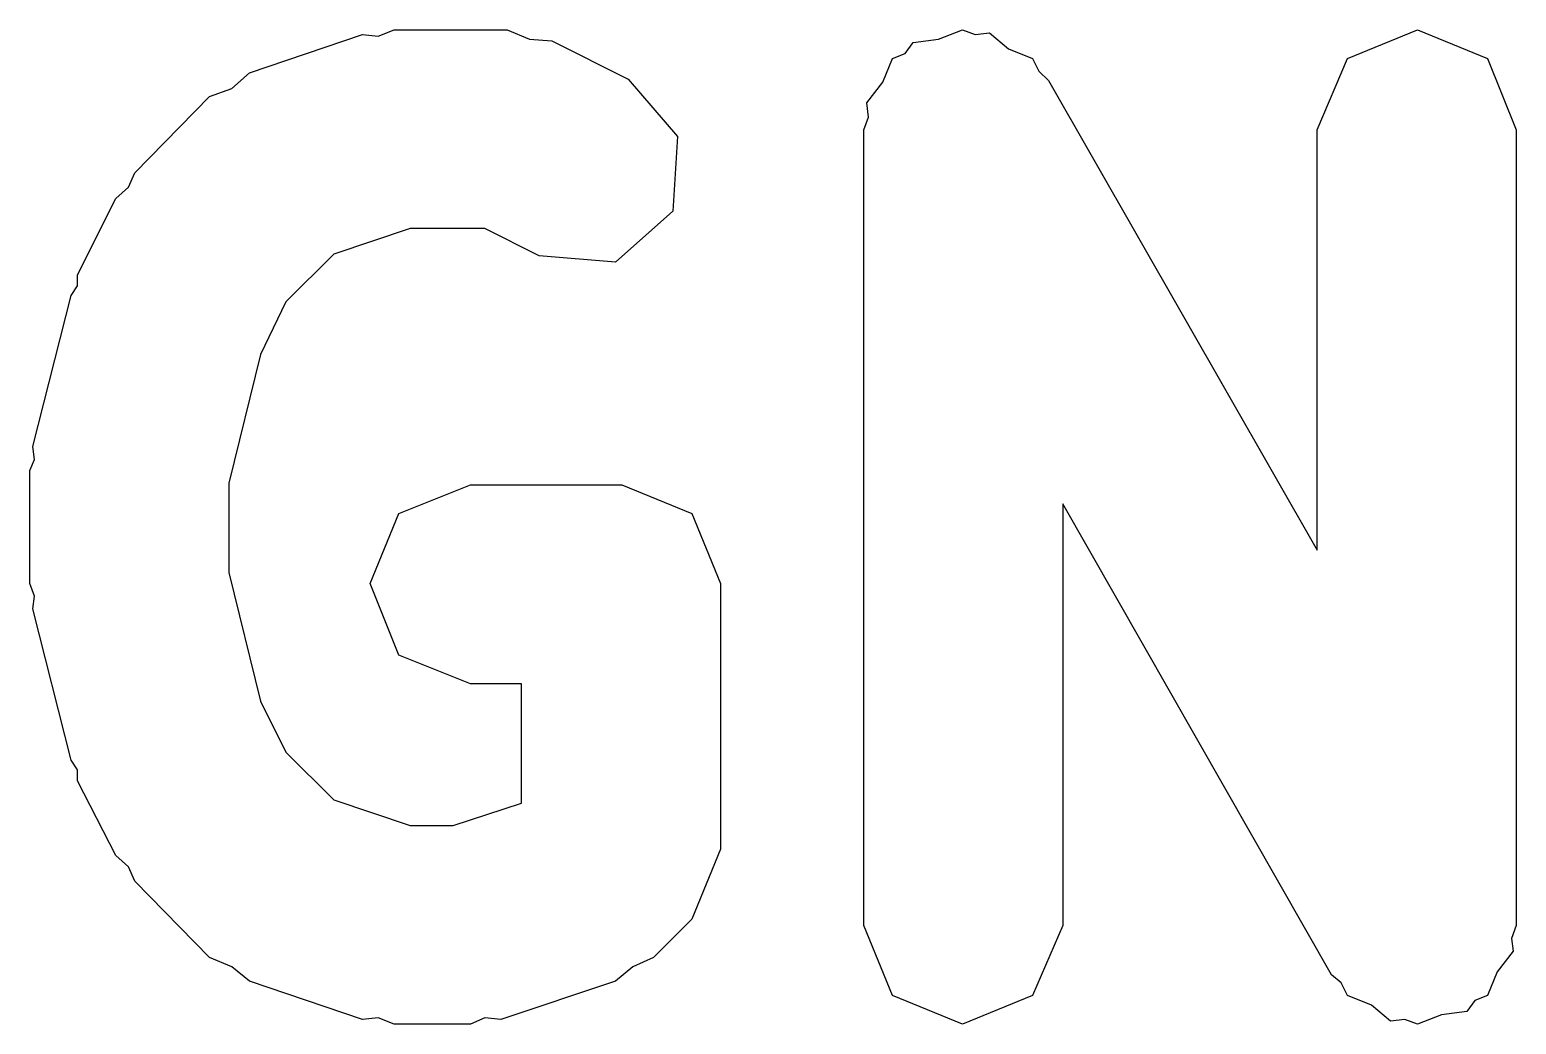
# Model space of a CAD drawing. Extents: x 111.8 to 135.3, y -132.5 to -98.3.
# Drawn here: x 122.611 to 123.545, y -105.836 to -105.211 of the extents above; entities that cross this region are included whole.
import ezdxf

# ---------------------------------------------------------------- set-up
doc = ezdxf.new("R2010")
doc.units = 0
doc.layers.add('BLACK', color=7, linetype='CONTINUOUS')

msp = doc.modelspace()

# ---------------------------------------------------------------- linework, layer by layer
at = {"layer": 'BLACK', "linetype": 'CONTINUOUS'}
for p, q in [((122.749, -105.238), (122.82, -105.214)), ((122.82, -105.214), (122.83, -105.215)), ((122.83, -105.215), (122.84, -105.211)), ((122.84, -105.211), (122.911, -105.211)), ((122.911, -105.211), (122.925, -105.217)), ((123.182, -105.217), (123.197, -105.211)), ((123.197, -105.211), (123.205, -105.214)), ((123.205, -105.214), (123.214, -105.213)), ((123.214, -105.213), (123.226, -105.223)), ((123.439, -105.229), (123.483, -105.211)), ((123.483, -105.211), (123.527, -105.229)), ((122.925, -105.217), (122.939, -105.218)), ((122.939, -105.218), (122.987, -105.242)), ((123.161, -105.226), (123.166, -105.219)), ((123.166, -105.219), (123.182, -105.217)), ((123.226, -105.223), (123.241, -105.229)), ((123.147, -105.244), (123.153, -105.229)), ((123.153, -105.229), (123.161, -105.226)), ((123.241, -105.229), (123.245, -105.237)), ((123.42, -105.274), (123.439, -105.229)), ((123.527, -105.229), (123.545, -105.274)), ((122.738, -105.248), (122.749, -105.238)), ((122.987, -105.242), (123.018, -105.278)), ((123.245, -105.237), (123.251, -105.243)), ((123.251, -105.243), (123.42, -105.538)), ((122.724, -105.253), (122.738, -105.248)), ((123.137, -105.257), (123.147, -105.244)), ((122.677, -105.301), (122.724, -105.253)), ((123.138, -105.266), (123.137, -105.257)), ((123.135, -105.274), (123.138, -105.266)), ((123.018, -105.278), (123.015, -105.325)), ((123.135, -105.774), (123.135, -105.274)), ((123.42, -105.538), (123.42, -105.274)), ((123.545, -105.274), (123.545, -105.774)), ((122.673, -105.31), (122.677, -105.301)), ((122.641, -105.365), (122.665, -105.317)), ((122.665, -105.317), (122.673, -105.31)), ((123.015, -105.325), (122.979, -105.357)), ((122.85, -105.336), (122.802, -105.352)), ((122.897, -105.336), (122.85, -105.336)), ((122.931, -105.353), (122.897, -105.336)), ((122.802, -105.352), (122.772, -105.382)), ((122.979, -105.357), (122.931, -105.353)), ((122.637, -105.378), (122.641, -105.372)), ((122.641, -105.372), (122.641, -105.365)), ((122.613, -105.473), (122.637, -105.378)), ((122.772, -105.382), (122.756, -105.415)), ((122.756, -105.415), (122.736, -105.496)), ((122.614, -105.481), (122.613, -105.473)), ((122.611, -105.488), (122.614, -105.481)), ((122.611, -105.559), (122.611, -105.488)), ((122.736, -105.496), (122.736, -105.552)), ((122.843, -105.515), (122.888, -105.497)), ((122.888, -105.497), (122.983, -105.497)), ((122.983, -105.497), (123.027, -105.515)), ((123.429, -105.805), (123.26, -105.509)), ((123.26, -105.509), (123.26, -105.774)), ((122.825, -105.559), (122.843, -105.515)), ((123.027, -105.515), (123.045, -105.559)), ((122.614, -105.567), (122.611, -105.559)), ((122.736, -105.552), (122.756, -105.633)), ((122.843, -105.604), (122.825, -105.559)), ((123.045, -105.559), (123.045, -105.726)), ((122.613, -105.575), (122.614, -105.567)), ((122.637, -105.67), (122.613, -105.575)), ((122.888, -105.622), (122.843, -105.604)), ((122.92, -105.622), (122.888, -105.622)), ((122.92, -105.697), (122.92, -105.622)), ((122.756, -105.633), (122.772, -105.665)), ((122.641, -105.676), (122.637, -105.67)), ((122.772, -105.665), (122.802, -105.695)), ((122.641, -105.683), (122.641, -105.676)), ((122.665, -105.73), (122.641, -105.683)), ((122.802, -105.695), (122.85, -105.711)), ((122.877, -105.711), (122.92, -105.697)), ((122.85, -105.711), (122.877, -105.711)), ((123.045, -105.726), (123.027, -105.77)), ((122.673, -105.737), (122.665, -105.73)), ((122.677, -105.746), (122.673, -105.737)), ((122.724, -105.794), (122.677, -105.746)), ((123.027, -105.77), (123.003, -105.794)), ((123.153, -105.818), (123.135, -105.774)), ((123.26, -105.774), (123.241, -105.818)), ((123.545, -105.774), (123.542, -105.782)), ((123.542, -105.782), (123.543, -105.79)), ((122.738, -105.8), (122.724, -105.794)), ((123.003, -105.794), (122.99, -105.8)), ((123.543, -105.79), (123.533, -105.803)), ((122.749, -105.809), (122.738, -105.8)), ((122.99, -105.8), (122.979, -105.809)), ((123.533, -105.803), (123.527, -105.818)), ((122.82, -105.833), (122.749, -105.809)), ((122.979, -105.809), (122.907, -105.833)), ((123.435, -105.81), (123.429, -105.805)), ((123.439, -105.818), (123.435, -105.81)), ((123.197, -105.836), (123.153, -105.818)), ((123.241, -105.818), (123.197, -105.836)), ((123.454, -105.824), (123.439, -105.818)), ((123.519, -105.821), (123.514, -105.828)), ((123.527, -105.818), (123.519, -105.821)), ((123.466, -105.834), (123.454, -105.824)), ((123.498, -105.83), (123.483, -105.836)), ((123.514, -105.828), (123.498, -105.83)), ((122.83, -105.832), (122.82, -105.833)), ((122.84, -105.836), (122.83, -105.832)), ((122.888, -105.836), (122.84, -105.836)), ((122.897, -105.832), (122.888, -105.836)), ((122.907, -105.833), (122.897, -105.832)), ((123.475, -105.833), (123.466, -105.834)), ((123.483, -105.836), (123.475, -105.833))]:
    msp.add_line(p, q, dxfattribs=at)

doc.saveas('drawing.dxf')
